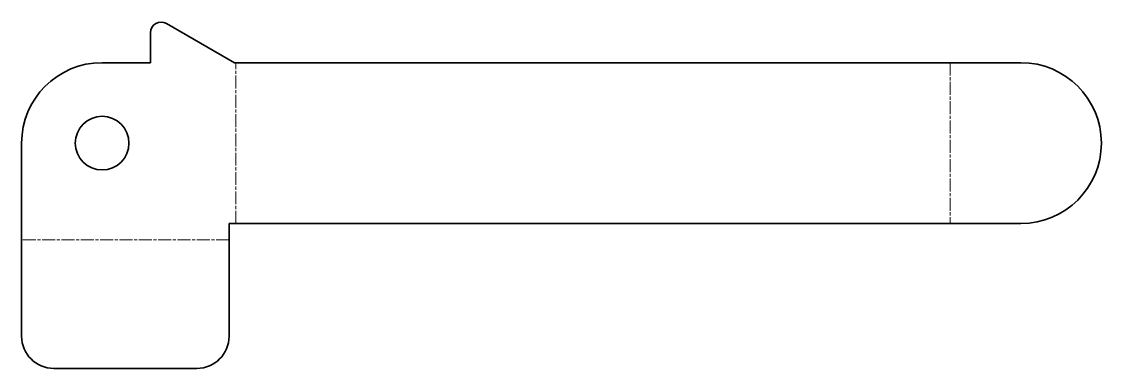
# Model space of a CAD drawing. Header units: inches. Extents: x 0 to 201, y 0 to 65.
import ezdxf

# ---------------------------------------------------------------- set-up
doc = ezdxf.new("R2010")
doc.units = ezdxf.units.IN
doc.header["$MEASUREMENT"] = 0
doc.linetypes.add('Chain', pattern=[13.68, 9.12, -1.14, 2.28, -1.14])
doc.layers.add('SIMUMAK Bend Centerline (ISO)', color=7, linetype='Chain', lineweight=9)
doc.layers.add('SIMUMAK Visible (ISO)', color=7, linetype='Continuous', lineweight=35)

# ---------------------------------------------------------------- blocks, each defined once
blk = doc.blocks.new('PDC-01-PATA-01_Sheet_2_PDC-01-PATA-01 (desplegada)')
at = {"layer": 'SIMUMAK Bend Centerline (ISO)', "ltscale": 0.263158}
for p, q in [((-60.67, -5.29), (-60.67, 24.71)), ((72.4, 24.71), (72.4, -5.29)), ((-61.92, -8.29), (-100.57, -8.29))]:
    blk.add_line(p, q, dxfattribs=at)
at = {"layer": 'SIMUMAK Visible (ISO)'}
for p, q in [((-76.57, 24.71), (-76.57, 30.29)), ((-73.57, 32.02), (-60.92, 24.71)), ((-85.57, 24.71), (-76.57, 24.71)), ((-60.92, 24.71), (85.57, 24.71)), ((-100.57, -26.29), (-100.57, 9.71)), ((-61.92, -5.29), (85.57, -5.29)), ((-61.92, -5.29), (-61.92, -26.29)), ((-67.92, -32.29), (-94.57, -32.29))]:
    blk.add_line(p, q, dxfattribs=at)
blk.add_circle((-85.57, 9.71), 5, dxfattribs=at)
at = {"layer": 'SIMUMAK Visible (ISO)', "extrusion": (0, 0, -1)}
for centre, radius, start, end in [((74.57, 30.29), 2, 360, 120), ((85.57, 9.71), 15, 360, 90), ((-85.57, 9.71), 15, 90, 270), ((94.57, -26.29), 6, 270, 360), ((67.92, -26.29), 6, 180, 270)]:
    blk.add_arc(centre, radius, start, end, dxfattribs=at)

msp = doc.modelspace()

# ---------------------------------------------------------------- block references
msp.add_blockref('PDC-01-PATA-01_Sheet_2_PDC-01-PATA-01 (desplegada)', (100.57, 32.29))

doc.saveas('drawing.dxf')
